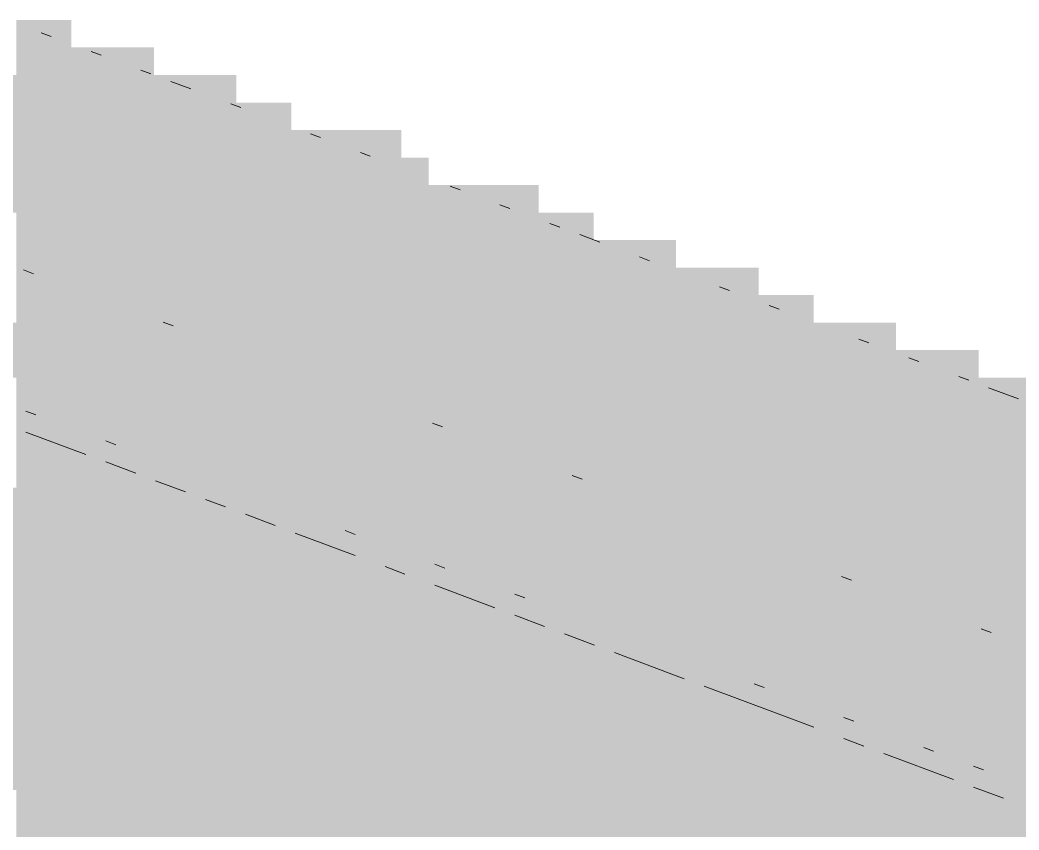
# Paper-space layout '03 3D Building and Roof' of a CAD drawing. Header units: millimetres. Extents: x 5 to 415, y 5 to 292.
# Drawn here: x 169.2 to 175.43, y 115.35 to 120.4 of the extents above; entities that cross this region are included whole.
import ezdxf

# ---------------------------------------------------------------- set-up
doc = ezdxf.new("R2010")
doc.units = ezdxf.units.MM
doc.layers.add('EXISTING', color=7, linetype='Continuous')
doc.layers.add('IMAGES', color=7, linetype='Continuous')

# ---------------------------------------------------------------- blocks, each defined once
blk = doc.blocks.new('SHEET_03')
at = {"layer": 'EXISTING', "color": 250, "lineweight": 9}
for p, q in [((169.3361, 120.32), (169.3983, 120.2967)), ((169.6469, 120.2036), (169.7091, 120.1803)), ((169.9578, 120.0871), (170.0199, 120.0638)), ((170.1443, 120.0173), (170.2686, 119.9707)), ((170.5172, 119.8775), (170.5794, 119.8543)), ((171.0145, 119.6913), (171.0767, 119.668)), ((171.3254, 119.5748), (171.3875, 119.5515)), ((171.8848, 119.3652), (171.947, 119.3419)), ((172.1957, 119.2488), (172.2578, 119.2255)), ((172.5065, 119.1324), (172.5686, 119.1091)), ((172.693, 119.0625), (172.8173, 119.0159)), ((173.0659, 118.9228), (173.1281, 118.8995)), ((169.2882, 118.8189), (169.226, 118.8422)), ((173.5633, 118.7365), (173.6254, 118.7132)), ((173.8741, 118.6201), (173.9362, 118.5968)), ((170.1586, 118.4928), (170.0965, 118.5161)), ((174.4335, 118.4105), (174.4957, 118.3872)), ((174.7444, 118.294), (174.8065, 118.2708)), ((175.0552, 118.1776), (175.1173, 118.1543)), ((175.2417, 118.1077), (175.4282, 118.0379)), ((169.2408, 117.9626), (169.303, 117.9394)), ((171.8374, 117.8639), (171.7753, 117.8872)), ((169.6139, 117.6918), (169.2408, 117.8315)), ((169.7382, 117.7763), (169.8004, 117.753)), ((169.9248, 117.5753), (169.7382, 117.6452)), ((170.2357, 117.4589), (170.0491, 117.5287)), ((172.7079, 117.5378), (172.6458, 117.5611)), ((170.4844, 117.3657), (170.36, 117.4123)), ((170.7953, 117.2492), (170.6087, 117.3191)), ((171.2927, 117.0629), (170.9196, 117.2026)), ((171.2305, 117.2173), (171.2927, 117.194)), ((171.6036, 116.9464), (171.4792, 116.993)), ((171.7901, 117.0077), (171.8523, 116.9844)), ((174.3867, 116.9089), (174.3246, 116.9322)), ((172.1632, 116.7368), (171.7901, 116.8766)), ((172.2875, 116.8213), (172.3497, 116.798)), ((172.4741, 116.6203), (172.2875, 116.6902)), ((175.2572, 116.5828), (175.195, 116.6061)), ((172.785, 116.5039), (172.5984, 116.5738)), ((173.3446, 116.2943), (172.9093, 116.4573)), ((174.1529, 115.9915), (173.4689, 116.2477)), ((173.7798, 116.2623), (173.842, 116.239)), ((174.3394, 116.0527), (174.4016, 116.0294)), ((174.4638, 115.875), (174.3394, 115.9216)), ((174.8368, 115.8663), (174.899, 115.8431)), ((175.0234, 115.6654), (174.5881, 115.8284)), ((175.1477, 115.7499), (175.2099, 115.7266)), ((175.3342, 115.5489), (175.1477, 115.6188))]:
    blk.add_line(p, q, dxfattribs=at)
at = {"layer": 'IMAGES', "color": 7}
for points in [[(169.1812, 120.2286), (169.3526, 120.2286), (169.1812, 120.4), (169.3526, 120.4)], [(169.3526, 120.2286), (169.5239, 120.2286), (169.3526, 120.4), (169.5239, 120.4)], [(169.1812, 120.0571), (169.5239, 120.0571), (169.1812, 120.2286), (169.5239, 120.2286)], [(169.5239, 120.0571), (169.6953, 120.0571), (169.5239, 120.2286), (169.6953, 120.2286)], [(169.6953, 120.0571), (169.8667, 120.0571), (169.6953, 120.2286), (169.8667, 120.2286)], [(169.8667, 120.0571), (170.038, 120.0571), (169.8667, 120.2286), (170.038, 120.2286)], [(167.1249, 119.8857), (169.5239, 119.8857), (167.1249, 120.0571), (169.5239, 120.0571)], [(169.5239, 119.8857), (169.6953, 119.8857), (169.5239, 120.0571), (169.6953, 120.0571)], [(169.6953, 119.8857), (169.8667, 119.8857), (169.6953, 120.0571), (169.8667, 120.0571)], [(169.8667, 119.8857), (170.038, 119.8857), (169.8667, 120.0571), (170.038, 120.0571)], [(170.038, 119.8857), (170.2094, 119.8857), (170.038, 120.0571), (170.2094, 120.0571)], [(170.2094, 119.8857), (170.3808, 119.8857), (170.2094, 120.0571), (170.3808, 120.0571)], [(170.3808, 119.8857), (170.5521, 119.8857), (170.3808, 120.0571), (170.5521, 120.0571)], [(167.4676, 119.7143), (169.8667, 119.7143), (167.4676, 119.8857), (169.8667, 119.8857)], [(169.8667, 119.7143), (170.038, 119.7143), (169.8667, 119.8857), (170.038, 119.8857)], [(170.038, 119.7143), (170.5521, 119.7143), (170.038, 119.8857), (170.5521, 119.8857)], [(170.5521, 119.7143), (170.7235, 119.7143), (170.5521, 119.8857), (170.7235, 119.8857)], [(170.7235, 119.7143), (170.8949, 119.7143), (170.7235, 119.8857), (170.8949, 119.8857)], [(167.9817, 119.5429), (170.5521, 119.5429), (167.9817, 119.7143), (170.5521, 119.7143)], [(170.5521, 119.5429), (170.8949, 119.5429), (170.5521, 119.7143), (170.8949, 119.7143)], [(170.8949, 119.5429), (171.0662, 119.5429), (170.8949, 119.7143), (171.0662, 119.7143)], [(171.0662, 119.5429), (171.2376, 119.5429), (171.0662, 119.7143), (171.2376, 119.7143)], [(171.2376, 119.5429), (171.4089, 119.5429), (171.2376, 119.7143), (171.4089, 119.7143)], [(171.4089, 119.5429), (171.5803, 119.5429), (171.4089, 119.7143), (171.5803, 119.7143)], [(168.3244, 119.3714), (170.7235, 119.3714), (168.3244, 119.5429), (170.7235, 119.5429)], [(170.7235, 119.3714), (170.8949, 119.3714), (170.7235, 119.5429), (170.8949, 119.5429)], [(170.8949, 119.3714), (171.4089, 119.3714), (170.8949, 119.5429), (171.4089, 119.5429)], [(171.4089, 119.3714), (171.5803, 119.3714), (171.4089, 119.5429), (171.5803, 119.5429)], [(171.5803, 119.3714), (171.7517, 119.3714), (171.5803, 119.5429), (171.7517, 119.5429)], [(168.8385, 119.2), (171.4089, 119.2), (168.8385, 119.3714), (171.4089, 119.3714)], [(171.4089, 119.2), (171.923, 119.2), (171.4089, 119.3714), (171.923, 119.3714)], [(171.923, 119.2), (172.0944, 119.2), (171.923, 119.3714), (172.0944, 119.3714)], [(172.0944, 119.2), (172.2658, 119.2), (172.0944, 119.3714), (172.2658, 119.3714)], [(172.2658, 119.2), (172.4371, 119.2), (172.2658, 119.3714), (172.4371, 119.3714)], [(169.1812, 119.0286), (169.3526, 119.0286), (169.1812, 119.2), (169.3526, 119.2)], [(169.3526, 119.0286), (171.923, 119.0286), (169.3526, 119.2), (171.923, 119.2)], [(171.923, 119.0286), (172.2658, 119.0286), (171.923, 119.2), (172.2658, 119.2)], [(172.2658, 119.0286), (172.4371, 119.0286), (172.2658, 119.2), (172.4371, 119.2)], [(172.4371, 119.0286), (172.6085, 119.0286), (172.4371, 119.2), (172.6085, 119.2)], [(172.6085, 119.0286), (172.7798, 119.0286), (172.6085, 119.2), (172.7798, 119.2)], [(169.1812, 118.8571), (169.3526, 118.8571), (169.1812, 119.0286), (169.3526, 119.0286)], [(169.3526, 118.8571), (169.6953, 118.8571), (169.3526, 119.0286), (169.6953, 119.0286)], [(169.6953, 118.8571), (172.2658, 118.8571), (169.6953, 119.0286), (172.2658, 119.0286)], [(172.2658, 118.8571), (172.7798, 118.8571), (172.2658, 119.0286), (172.7798, 119.0286)], [(172.7798, 118.8571), (172.9512, 118.8571), (172.7798, 119.0286), (172.9512, 119.0286)], [(172.9512, 118.8571), (173.1226, 118.8571), (172.9512, 119.0286), (173.1226, 119.0286)], [(173.1226, 118.8571), (173.2939, 118.8571), (173.1226, 119.0286), (173.2939, 119.0286)], [(169.1812, 118.6857), (169.3526, 118.6857), (169.1812, 118.8571), (169.3526, 118.8571)], [(169.3526, 118.6857), (169.5239, 118.6857), (169.3526, 118.8571), (169.5239, 118.8571)], [(169.5239, 118.6857), (169.6953, 118.6857), (169.5239, 118.8571), (169.6953, 118.8571)], [(169.6953, 118.6857), (170.2094, 118.6857), (169.6953, 118.8571), (170.2094, 118.8571)], [(170.2094, 118.6857), (172.7798, 118.6857), (170.2094, 118.8571), (172.7798, 118.8571)], [(172.7798, 118.6857), (173.1226, 118.6857), (172.7798, 118.8571), (173.1226, 118.8571)], [(173.1226, 118.5143), (173.2939, 118.5143), (173.1226, 118.8571), (173.2939, 118.8571)], [(173.2939, 118.6857), (173.4653, 118.6857), (173.2939, 118.8571), (173.4653, 118.8571)], [(173.4653, 118.6857), (173.6367, 118.6857), (173.4653, 118.8571), (173.6367, 118.8571)], [(173.6367, 118.6857), (173.808, 118.6857), (173.6367, 118.8571), (173.808, 118.8571)], [(169.1812, 118.5143), (169.3526, 118.5143), (169.1812, 118.6857), (169.3526, 118.6857)], [(169.3526, 118.5143), (169.5239, 118.5143), (169.3526, 118.6857), (169.5239, 118.6857)], [(169.5239, 118.5143), (169.6953, 118.5143), (169.5239, 118.6857), (169.6953, 118.6857)], [(169.6953, 118.5143), (169.8667, 118.5143), (169.6953, 118.6857), (169.8667, 118.6857)], [(169.8667, 118.5143), (170.038, 118.5143), (169.8667, 118.6857), (170.038, 118.6857)], [(170.038, 118.5143), (170.2094, 118.5143), (170.038, 118.6857), (170.2094, 118.6857)], [(170.2094, 118.5143), (170.5521, 118.5143), (170.2094, 118.6857), (170.5521, 118.6857)], [(170.5521, 118.5143), (173.1226, 118.5143), (170.5521, 118.6857), (173.1226, 118.6857)], [(173.2939, 118.5143), (173.6367, 118.5143), (173.2939, 118.6857), (173.6367, 118.6857)], [(173.6367, 118.5143), (173.808, 118.5143), (173.6367, 118.6857), (173.808, 118.6857)], [(173.808, 118.5143), (173.9794, 118.5143), (173.808, 118.6857), (173.9794, 118.6857)], [(173.9794, 118.5143), (174.1508, 118.5143), (173.9794, 118.6857), (174.1508, 118.6857)], [(168.6671, 118.3429), (169.5239, 118.3429), (168.6671, 118.5143), (169.5239, 118.5143)], [(169.5239, 118.3429), (169.6953, 118.3429), (169.5239, 118.5143), (169.6953, 118.5143)], [(169.6953, 118.3429), (169.8667, 118.3429), (169.6953, 118.5143), (169.8667, 118.5143)], [(169.8667, 118.3429), (170.038, 118.3429), (169.8667, 118.5143), (170.038, 118.5143)], [(170.038, 118.3429), (170.2094, 118.3429), (170.038, 118.5143), (170.2094, 118.5143)], [(170.2094, 118.3429), (170.3808, 118.3429), (170.2094, 118.5143), (170.3808, 118.5143)], [(170.3808, 118.3429), (170.5521, 118.3429), (170.3808, 118.5143), (170.5521, 118.5143)], [(170.5521, 118.3429), (170.7235, 118.3429), (170.5521, 118.5143), (170.7235, 118.5143)], [(170.7235, 118.3429), (171.0662, 118.3429), (170.7235, 118.5143), (171.0662, 118.5143)], [(171.0662, 118.3429), (173.6367, 118.3429), (171.0662, 118.5143), (173.6367, 118.5143)], [(173.6367, 118.3429), (174.1508, 118.3429), (173.6367, 118.5143), (174.1508, 118.5143)], [(174.1508, 118.3429), (174.3221, 118.3429), (174.1508, 118.5143), (174.3221, 118.5143)], [(174.3221, 118.3429), (174.4935, 118.3429), (174.3221, 118.5143), (174.4935, 118.5143)], [(174.4935, 118.3429), (174.6648, 118.3429), (174.4935, 118.5143), (174.6648, 118.5143)], [(169.0099, 118.1714), (170.038, 118.1714), (169.0099, 118.3429), (170.038, 118.3429)], [(170.038, 118.1714), (170.2094, 118.1714), (170.038, 118.3429), (170.2094, 118.3429)], [(170.2094, 118.1714), (170.3808, 118.1714), (170.2094, 118.3429), (170.3808, 118.3429)], [(170.3808, 118.1714), (170.7235, 118.1714), (170.3808, 118.3429), (170.7235, 118.3429)], [(170.7235, 118.1714), (170.8949, 118.1714), (170.7235, 118.3429), (170.8949, 118.3429)], [(170.8949, 118.1714), (171.0662, 118.1714), (170.8949, 118.3429), (171.0662, 118.3429)], [(171.0662, 118.1714), (171.5803, 118.1714), (171.0662, 118.3429), (171.5803, 118.3429)], [(171.5803, 118.1714), (174.1508, 118.1714), (171.5803, 118.3429), (174.1508, 118.3429)], [(174.1508, 118.1714), (174.4935, 118.1714), (174.1508, 118.3429), (174.4935, 118.3429)], [(174.4935, 118.1714), (174.6648, 118.1714), (174.4935, 118.3429), (174.6648, 118.3429)], [(174.6648, 118.1714), (174.8362, 118.1714), (174.6648, 118.3429), (174.8362, 118.3429)], [(174.8362, 118.1714), (175.0076, 118.1714), (174.8362, 118.3429), (175.0076, 118.3429)], [(175.0076, 118.1714), (175.1789, 118.1714), (175.0076, 118.3429), (175.1789, 118.3429)], [(169.1812, 118), (169.3526, 118), (169.1812, 118.1714), (169.3526, 118.1714)], [(169.3526, 118), (170.5521, 118), (169.3526, 118.1714), (170.5521, 118.1714)], [(170.5521, 118), (170.7235, 118), (170.5521, 118.1714), (170.7235, 118.1714)], [(170.7235, 118), (170.8949, 118), (170.7235, 118.1714), (170.8949, 118.1714)], [(170.8949, 118), (171.0662, 118), (170.8949, 118.1714), (171.0662, 118.1714)], [(171.0662, 118), (171.2376, 118), (171.0662, 118.1714), (171.2376, 118.1714)], [(171.2376, 118), (171.4089, 118), (171.2376, 118.1714), (171.4089, 118.1714)], [(171.4089, 118), (171.5803, 118), (171.4089, 118.1714), (171.5803, 118.1714)], [(171.5803, 118), (171.923, 118), (171.5803, 118.1714), (171.923, 118.1714)], [(171.923, 118), (174.4935, 118), (171.923, 118.1714), (174.4935, 118.1714)], [(174.4935, 118), (175.1789, 118), (174.4935, 118.1714), (175.1789, 118.1714)], [(175.1789, 118), (175.3503, 118), (175.1789, 118.1714), (175.3503, 118.1714)], [(175.3503, 118), (175.5217, 118), (175.3503, 118.1714), (175.5217, 118.1714)], [(169.1812, 117.8286), (169.5239, 117.8286), (169.1812, 118), (169.5239, 118)], [(169.5239, 117.8286), (169.6953, 117.8286), (169.5239, 118), (169.6953, 118)], [(169.6953, 117.8286), (169.8667, 117.8286), (169.6953, 118), (169.8667, 118)], [(169.8667, 117.8286), (170.2094, 117.8286), (169.8667, 118), (170.2094, 118)], [(170.2094, 117.8286), (170.8949, 117.8286), (170.2094, 118), (170.8949, 118)], [(170.8949, 117.8286), (171.0662, 117.8286), (170.8949, 118), (171.0662, 118)], [(171.0662, 117.8286), (171.2376, 117.8286), (171.0662, 118), (171.2376, 118)], [(171.2376, 117.8286), (171.5803, 117.8286), (171.2376, 118), (171.5803, 118)], [(171.5803, 117.8286), (171.7517, 117.8286), (171.5803, 118), (171.7517, 118)], [(171.7517, 117.8286), (171.923, 117.8286), (171.7517, 118), (171.923, 118)], [(171.923, 117.8286), (172.4371, 117.8286), (171.923, 118), (172.4371, 118)], [(172.4371, 117.8286), (172.6085, 117.8286), (172.4371, 118), (172.6085, 118)], [(172.6085, 117.8286), (174.8362, 117.8286), (172.6085, 118), (174.8362, 118)], [(174.8362, 117.8286), (175.0076, 117.8286), (174.8362, 118), (175.0076, 118)], [(175.0076, 117.8286), (175.1789, 117.8286), (175.0076, 118), (175.1789, 118)], [(175.1789, 117.8286), (175.3503, 117.8286), (175.1789, 118), (175.3503, 118)], [(175.3503, 117.8286), (175.5217, 117.8286), (175.3503, 118), (175.5217, 118)], [(169.1812, 117.6571), (169.3526, 117.6571), (169.1812, 117.8286), (169.3526, 117.8286)], [(169.3526, 117.6571), (169.6953, 117.6571), (169.3526, 117.8286), (169.6953, 117.8286)], [(169.6953, 117.6571), (169.8667, 117.6571), (169.6953, 117.8286), (169.8667, 117.8286)], [(169.8667, 117.6571), (170.038, 117.6571), (169.8667, 117.8286), (170.038, 117.8286)], [(170.038, 117.6571), (170.2094, 117.6571), (170.038, 117.8286), (170.2094, 117.8286)], [(170.2094, 117.6571), (170.3808, 117.6571), (170.2094, 117.8286), (170.3808, 117.8286)], [(170.3808, 117.6571), (170.5521, 117.6571), (170.3808, 117.8286), (170.5521, 117.8286)], [(170.5521, 117.6571), (171.5803, 117.6571), (170.5521, 117.8286), (171.5803, 117.8286)], [(171.5803, 117.6571), (171.7517, 117.6571), (171.5803, 117.8286), (171.7517, 117.8286)], [(171.7517, 117.6571), (171.923, 117.6571), (171.7517, 117.8286), (171.923, 117.8286)], [(171.923, 117.6571), (172.0944, 117.6571), (171.923, 117.8286), (172.0944, 117.8286)], [(172.0944, 117.6571), (172.2658, 117.6571), (172.0944, 117.8286), (172.2658, 117.8286)], [(172.2658, 117.6571), (172.4371, 117.6571), (172.2658, 117.8286), (172.4371, 117.8286)], [(172.4371, 117.6571), (172.7798, 117.6571), (172.4371, 117.8286), (172.7798, 117.8286)], [(172.7798, 117.6571), (172.9512, 117.6571), (172.7798, 117.8286), (172.9512, 117.8286)], [(172.9512, 117.6571), (175.3503, 117.6571), (172.9512, 117.8286), (175.3503, 117.8286)], [(175.3503, 117.6571), (175.5217, 117.6571), (175.3503, 117.8286), (175.5217, 117.8286)], [(169.1812, 117.4857), (169.3526, 117.4857), (169.1812, 117.6571), (169.3526, 117.6571)], [(169.3526, 117.4857), (169.5239, 117.4857), (169.3526, 117.6571), (169.5239, 117.6571)], [(169.5239, 117.4857), (169.8667, 117.4857), (169.5239, 117.6571), (169.8667, 117.6571)], [(169.8667, 117.4857), (170.038, 117.4857), (169.8667, 117.6571), (170.038, 117.6571)], [(170.038, 117.4857), (170.2094, 117.4857), (170.038, 117.6571), (170.2094, 117.6571)], [(170.2094, 117.4857), (170.3808, 117.4857), (170.2094, 117.6571), (170.3808, 117.6571)], [(170.3808, 117.4857), (170.5521, 117.4857), (170.3808, 117.6571), (170.5521, 117.6571)], [(170.5521, 117.4857), (170.8949, 117.4857), (170.5521, 117.6571), (170.8949, 117.6571)], [(170.8949, 117.4857), (171.7517, 117.4857), (170.8949, 117.6571), (171.7517, 117.6571)], [(171.7517, 117.4857), (172.0944, 117.4857), (171.7517, 117.6571), (172.0944, 117.6571)], [(172.0944, 117.4857), (172.4371, 117.4857), (172.0944, 117.6571), (172.4371, 117.6571)], [(172.4371, 117.4857), (172.6085, 117.4857), (172.4371, 117.6571), (172.6085, 117.6571)], [(172.6085, 117.4857), (172.7798, 117.4857), (172.6085, 117.6571), (172.7798, 117.6571)], [(172.7798, 117.4857), (172.9512, 117.4857), (172.7798, 117.6571), (172.9512, 117.6571)], [(172.9512, 117.4857), (173.2939, 117.4857), (172.9512, 117.6571), (173.2939, 117.6571)], [(173.2939, 117.4857), (173.4653, 117.4857), (173.2939, 117.6571), (173.4653, 117.6571)], [(173.4653, 117.4857), (175.8644, 117.4857), (173.4653, 117.6571), (175.8644, 117.6571)], [(164.2117, 117.3143), (169.3526, 117.3143), (164.2117, 117.4857), (169.3526, 117.4857)], [(169.3526, 117.3143), (169.5239, 117.3143), (169.3526, 117.4857), (169.5239, 117.4857)], [(169.5239, 117.3143), (169.6953, 117.3143), (169.5239, 117.4857), (169.6953, 117.4857)], [(169.6953, 117.3143), (169.8667, 117.3143), (169.6953, 117.4857), (169.8667, 117.4857)], [(169.8667, 117.3143), (170.038, 117.3143), (169.8667, 117.4857), (170.038, 117.4857)], [(170.038, 117.3143), (170.5521, 117.3143), (170.038, 117.4857), (170.5521, 117.4857)], [(170.5521, 117.3143), (170.7235, 117.3143), (170.5521, 117.4857), (170.7235, 117.4857)], [(170.7235, 117.3143), (170.8949, 117.3143), (170.7235, 117.4857), (170.8949, 117.4857)], [(170.8949, 117.3143), (171.2376, 117.3143), (170.8949, 117.4857), (171.2376, 117.4857)], [(171.2376, 117.3143), (171.5803, 117.3143), (171.2376, 117.4857), (171.5803, 117.4857)], [(171.5803, 117.3143), (172.4371, 117.3143), (171.5803, 117.4857), (172.4371, 117.4857)], [(172.4371, 117.3143), (172.6085, 117.3143), (172.4371, 117.4857), (172.6085, 117.4857)], [(172.6085, 117.3143), (172.7798, 117.3143), (172.6085, 117.4857), (172.7798, 117.4857)], [(172.7798, 117.3143), (172.9512, 117.3143), (172.7798, 117.4857), (172.9512, 117.4857)], [(172.9512, 117.3143), (173.1226, 117.3143), (172.9512, 117.4857), (173.1226, 117.4857)], [(173.1226, 117.3143), (173.2939, 117.3143), (173.1226, 117.4857), (173.2939, 117.4857)], [(173.2939, 117.3143), (173.4653, 117.3143), (173.2939, 117.4857), (173.4653, 117.4857)], [(173.4653, 117.3143), (173.808, 117.3143), (173.4653, 117.4857), (173.808, 117.4857)], [(173.808, 117.1429), (173.9794, 117.1429), (173.808, 117.4857), (173.9794, 117.4857)], [(173.9794, 117.3143), (176.3785, 117.3143), (173.9794, 117.4857), (176.3785, 117.4857)], [(164.5544, 117.1429), (169.8667, 117.1429), (164.5544, 117.3143), (169.8667, 117.3143)], [(169.8667, 117.1429), (170.038, 117.1429), (169.8667, 117.3143), (170.038, 117.3143)], [(170.038, 117.1429), (170.2094, 117.1429), (170.038, 117.3143), (170.2094, 117.3143)], [(170.2094, 117.1429), (170.3808, 117.1429), (170.2094, 117.3143), (170.3808, 117.3143)], [(170.3808, 117.1429), (170.5521, 117.1429), (170.3808, 117.3143), (170.5521, 117.3143)], [(170.5521, 117.1429), (170.7235, 117.1429), (170.5521, 117.3143), (170.7235, 117.3143)], [(170.7235, 117.1429), (170.8949, 117.1429), (170.7235, 117.3143), (170.8949, 117.3143)], [(170.8949, 117.1429), (171.0662, 117.1429), (170.8949, 117.3143), (171.0662, 117.3143)], [(171.0662, 116.9714), (171.2376, 116.9714), (171.0662, 117.3143), (171.2376, 117.3143)], [(171.2376, 117.1429), (171.5803, 117.1429), (171.2376, 117.3143), (171.5803, 117.3143)], [(171.5803, 117.1429), (171.923, 117.1429), (171.5803, 117.3143), (171.923, 117.3143)], [(171.923, 117.1429), (172.9512, 117.1429), (171.923, 117.3143), (172.9512, 117.3143)], [(172.9512, 117.1429), (173.2939, 117.1429), (172.9512, 117.3143), (173.2939, 117.3143)], [(173.2939, 117.1429), (173.4653, 117.1429), (173.2939, 117.3143), (173.4653, 117.3143)], [(173.4653, 117.1429), (173.6367, 117.1429), (173.4653, 117.3143), (173.6367, 117.3143)], [(173.6367, 117.1429), (173.808, 117.1429), (173.6367, 117.3143), (173.808, 117.3143)], [(173.9794, 117.1429), (174.1508, 117.1429), (173.9794, 117.3143), (174.1508, 117.3143)], [(174.1508, 117.1429), (174.3221, 117.1429), (174.1508, 117.3143), (174.3221, 117.3143)], [(174.3221, 117.1429), (176.7212, 117.1429), (174.3221, 117.3143), (176.7212, 117.3143)], [(164.7258, 116.9714), (170.2094, 116.9714), (164.7258, 117.1429), (170.2094, 117.1429)], [(170.2094, 116.9714), (170.3808, 116.9714), (170.2094, 117.1429), (170.3808, 117.1429)], [(170.3808, 116.9714), (170.5521, 116.9714), (170.3808, 117.1429), (170.5521, 117.1429)], [(170.5521, 116.9714), (170.7235, 116.9714), (170.5521, 117.1429), (170.7235, 117.1429)], [(170.7235, 116.9714), (170.8949, 116.9714), (170.7235, 117.1429), (170.8949, 117.1429)], [(170.8949, 116.9714), (171.0662, 116.9714), (170.8949, 117.1429), (171.0662, 117.1429)], [(171.2376, 116.9714), (171.4089, 116.9714), (171.2376, 117.1429), (171.4089, 117.1429)], [(171.4089, 116.9714), (171.5803, 116.9714), (171.4089, 117.1429), (171.5803, 117.1429)], [(171.5803, 116.9714), (171.7517, 116.9714), (171.5803, 117.1429), (171.7517, 117.1429)], [(171.7517, 116.9714), (171.923, 116.9714), (171.7517, 117.1429), (171.923, 117.1429)], [(171.923, 116.9714), (172.0944, 116.9714), (171.923, 117.1429), (172.0944, 117.1429)], [(172.0944, 116.9714), (172.2658, 116.9714), (172.0944, 117.1429), (172.2658, 117.1429)], [(172.2658, 116.9714), (172.4371, 116.9714), (172.2658, 117.1429), (172.4371, 117.1429)], [(172.4371, 116.9714), (173.2939, 116.9714), (172.4371, 117.1429), (173.2939, 117.1429)], [(173.2939, 116.9714), (173.4653, 116.9714), (173.2939, 117.1429), (173.4653, 117.1429)], [(173.4653, 116.9714), (173.808, 116.9714), (173.4653, 117.1429), (173.808, 117.1429)], [(173.808, 116.9714), (173.9794, 116.9714), (173.808, 117.1429), (173.9794, 117.1429)], [(173.9794, 116.9714), (174.1508, 116.9714), (173.9794, 117.1429), (174.1508, 117.1429)], [(174.1508, 116.9714), (174.3221, 116.9714), (174.1508, 117.1429), (174.3221, 117.1429)], [(174.3221, 116.9714), (174.6648, 116.9714), (174.3221, 117.1429), (174.6648, 117.1429)], [(174.6648, 116.9714), (174.8362, 116.9714), (174.6648, 117.1429), (174.8362, 117.1429)], [(174.8362, 116.9714), (177.4066, 116.9714), (174.8362, 117.1429), (177.4066, 117.1429)], [(165.5826, 116.8), (170.8949, 116.8), (165.5826, 116.9714), (170.8949, 116.9714)], [(170.8949, 116.8), (171.0662, 116.8), (170.8949, 116.9714), (171.0662, 116.9714)], [(171.0662, 116.8), (171.2376, 116.8), (171.0662, 116.9714), (171.2376, 116.9714)], [(171.2376, 116.8), (171.4089, 116.8), (171.2376, 116.9714), (171.4089, 116.9714)], [(171.4089, 116.8), (171.5803, 116.8), (171.4089, 116.9714), (171.5803, 116.9714)], [(171.5803, 116.8), (171.7517, 116.8), (171.5803, 116.9714), (171.7517, 116.9714)], [(171.7517, 116.8), (172.0944, 116.8), (171.7517, 116.9714), (172.0944, 116.9714)], [(172.0944, 116.8), (172.2658, 116.8), (172.0944, 116.9714), (172.2658, 116.9714)], [(172.2658, 116.8), (172.4371, 116.8), (172.2658, 116.9714), (172.4371, 116.9714)], [(172.4371, 116.8), (172.6085, 116.8), (172.4371, 116.9714), (172.6085, 116.9714)], [(172.6085, 116.8), (172.7798, 116.8), (172.6085, 116.9714), (172.7798, 116.9714)], [(172.7798, 116.8), (173.808, 116.8), (172.7798, 116.9714), (173.808, 116.9714)], [(173.808, 116.8), (173.9794, 116.8), (173.808, 116.9714), (173.9794, 116.9714)], [(173.9794, 116.8), (174.1508, 116.8), (173.9794, 116.9714), (174.1508, 116.9714)], [(174.1508, 116.8), (174.3221, 116.8), (174.1508, 116.9714), (174.3221, 116.9714)], [(174.3221, 116.8), (174.4935, 116.8), (174.3221, 116.9714), (174.4935, 116.9714)], [(174.4935, 116.8), (174.6648, 116.8), (174.4935, 116.9714), (174.6648, 116.9714)], [(174.6648, 116.8), (174.8362, 116.8), (174.6648, 116.9714), (174.8362, 116.9714)], [(174.8362, 116.8), (175.1789, 116.8), (174.8362, 116.9714), (175.1789, 116.9714)], [(175.1789, 116.8), (177.578, 116.8), (175.1789, 116.9714), (177.578, 116.9714)], [(165.5826, 116.6286), (171.0662, 116.6286), (165.5826, 116.8), (171.0662, 116.8)], [(171.0662, 116.6286), (171.5803, 116.6286), (171.0662, 116.8), (171.5803, 116.8)], [(171.5803, 116.6286), (171.7517, 116.6286), (171.5803, 116.8), (171.7517, 116.8)], [(171.7517, 116.6286), (171.923, 116.6286), (171.7517, 116.8), (171.923, 116.8)], [(171.923, 116.6286), (172.0944, 116.6286), (171.923, 116.8), (172.0944, 116.8)], [(172.0944, 116.6286), (172.2658, 116.6286), (172.0944, 116.8), (172.2658, 116.8)], [(172.2658, 116.6286), (172.6085, 116.6286), (172.2658, 116.8), (172.6085, 116.8)], [(172.6085, 116.6286), (172.7798, 116.6286), (172.6085, 116.8), (172.7798, 116.8)], [(172.7798, 116.6286), (172.9512, 116.6286), (172.7798, 116.8), (172.9512, 116.8)], [(172.9512, 116.6286), (174.1508, 116.6286), (172.9512, 116.8), (174.1508, 116.8)], [(174.1508, 116.6286), (174.3221, 116.6286), (174.1508, 116.8), (174.3221, 116.8)], [(174.3221, 116.6286), (174.4935, 116.6286), (174.3221, 116.8), (174.4935, 116.8)], [(174.4935, 116.6286), (174.6648, 116.6286), (174.4935, 116.8), (174.6648, 116.8)], [(174.6648, 116.6286), (174.8362, 116.6286), (174.6648, 116.8), (174.8362, 116.8)], [(174.8362, 116.6286), (175.0076, 116.6286), (174.8362, 116.8), (175.0076, 116.8)], [(175.0076, 116.6286), (175.1789, 116.6286), (175.0076, 116.8), (175.1789, 116.8)], [(175.1789, 116.6286), (175.5217, 116.6286), (175.1789, 116.8), (175.5217, 116.8)], [(166.4394, 116.4571), (171.7517, 116.4571), (166.4394, 116.6286), (171.7517, 116.6286)], [(171.7517, 116.4571), (171.923, 116.4571), (171.7517, 116.6286), (171.923, 116.6286)], [(171.923, 116.4571), (172.0944, 116.4571), (171.923, 116.6286), (172.0944, 116.6286)], [(172.0944, 116.4571), (172.2658, 116.4571), (172.0944, 116.6286), (172.2658, 116.6286)], [(172.2658, 116.4571), (172.4371, 116.4571), (172.2658, 116.6286), (172.4371, 116.6286)], [(172.4371, 116.4571), (172.6085, 116.4571), (172.4371, 116.6286), (172.6085, 116.6286)], [(172.6085, 116.4571), (172.7798, 116.4571), (172.6085, 116.6286), (172.7798, 116.6286)], [(172.7798, 116.4571), (172.9512, 116.4571), (172.7798, 116.6286), (172.9512, 116.6286)], [(172.9512, 116.4571), (173.1226, 116.4571), (172.9512, 116.6286), (173.1226, 116.6286)], [(173.1226, 116.4571), (173.2939, 116.4571), (173.1226, 116.6286), (173.2939, 116.6286)], [(173.2939, 116.4571), (173.808, 116.4571), (173.2939, 116.6286), (173.808, 116.6286)], [(173.808, 116.4571), (174.6648, 116.4571), (173.808, 116.6286), (174.6648, 116.6286)], [(174.6648, 116.4571), (175.0076, 116.4571), (174.6648, 116.6286), (175.0076, 116.6286)], [(175.0076, 116.4571), (175.1789, 116.4571), (175.0076, 116.6286), (175.1789, 116.6286)], [(175.1789, 116.4571), (175.3503, 116.4571), (175.1789, 116.6286), (175.3503, 116.6286)], [(175.3503, 116.4571), (175.5217, 116.4571), (175.3503, 116.6286), (175.5217, 116.6286)], [(166.7821, 116.2857), (172.0944, 116.2857), (166.7821, 116.4571), (172.0944, 116.4571)], [(172.0944, 116.2857), (172.2658, 116.2857), (172.0944, 116.4571), (172.2658, 116.4571)], [(172.2658, 116.2857), (172.4371, 116.2857), (172.2658, 116.4571), (172.4371, 116.4571)], [(172.4371, 116.2857), (172.6085, 116.2857), (172.4371, 116.4571), (172.6085, 116.4571)], [(172.6085, 116.2857), (172.7798, 116.2857), (172.6085, 116.4571), (172.7798, 116.4571)], [(172.7798, 116.2857), (172.9512, 116.2857), (172.7798, 116.4571), (172.9512, 116.4571)], [(172.9512, 116.2857), (173.4653, 116.2857), (172.9512, 116.4571), (173.4653, 116.4571)], [(173.4653, 116.2857), (173.808, 116.2857), (173.4653, 116.4571), (173.808, 116.4571)], [(173.808, 116.2857), (173.9794, 116.2857), (173.808, 116.4571), (173.9794, 116.4571)], [(173.9794, 116.2857), (174.1508, 116.2857), (173.9794, 116.4571), (174.1508, 116.4571)], [(174.1508, 116.2857), (175.1789, 116.2857), (174.1508, 116.4571), (175.1789, 116.4571)], [(175.1789, 116.2857), (175.5217, 116.2857), (175.1789, 116.4571), (175.5217, 116.4571)], [(167.2962, 116.1143), (172.4371, 116.1143), (167.2962, 116.2857), (172.4371, 116.2857)], [(172.4371, 116.1143), (172.6085, 116.1143), (172.4371, 116.2857), (172.6085, 116.2857)], [(172.6085, 116.1143), (172.7798, 116.1143), (172.6085, 116.2857), (172.7798, 116.2857)], [(172.7798, 116.1143), (172.9512, 116.1143), (172.7798, 116.2857), (172.9512, 116.2857)], [(172.9512, 116.1143), (173.1226, 116.1143), (172.9512, 116.2857), (173.1226, 116.2857)], [(173.1226, 116.1143), (173.4653, 116.1143), (173.1226, 116.2857), (173.4653, 116.2857)], [(173.4653, 116.1143), (173.6367, 116.1143), (173.4653, 116.2857), (173.6367, 116.2857)], [(173.6367, 116.1143), (173.808, 116.1143), (173.6367, 116.2857), (173.808, 116.2857)], [(173.808, 115.9429), (173.9794, 115.9429), (173.808, 116.2857), (173.9794, 116.2857)], [(173.9794, 116.1143), (174.1508, 116.1143), (173.9794, 116.2857), (174.1508, 116.2857)], [(174.1508, 116.1143), (174.3221, 116.1143), (174.1508, 116.2857), (174.3221, 116.2857)], [(174.3221, 116.1143), (175.5217, 116.1143), (174.3221, 116.2857), (175.5217, 116.2857)], [(167.4676, 115.9429), (173.1226, 115.9429), (167.4676, 116.1143), (173.1226, 116.1143)], [(173.1226, 115.9429), (173.4653, 115.9429), (173.1226, 116.1143), (173.4653, 116.1143)], [(173.4653, 115.9429), (173.6367, 115.9429), (173.4653, 116.1143), (173.6367, 116.1143)], [(173.6367, 115.9429), (173.808, 115.9429), (173.6367, 116.1143), (173.808, 116.1143)], [(173.9794, 115.9429), (174.1508, 115.9429), (173.9794, 116.1143), (174.1508, 116.1143)], [(174.1508, 115.9429), (174.3221, 115.9429), (174.1508, 116.1143), (174.3221, 116.1143)], [(174.3221, 115.9429), (174.4935, 115.9429), (174.3221, 116.1143), (174.4935, 116.1143)], [(174.4935, 115.9429), (174.6648, 115.9429), (174.4935, 116.1143), (174.6648, 116.1143)], [(174.6648, 115.9429), (174.8362, 115.9429), (174.6648, 116.1143), (174.8362, 116.1143)], [(174.8362, 115.9429), (175.1789, 115.9429), (174.8362, 116.1143), (175.1789, 116.1143)], [(175.1789, 115.9429), (176.0357, 115.9429), (175.1789, 116.1143), (176.0357, 116.1143)], [(168.153, 115.7714), (173.4653, 115.7714), (168.153, 115.9429), (173.4653, 115.9429)], [(173.4653, 115.7714), (173.6367, 115.7714), (173.4653, 115.9429), (173.6367, 115.9429)], [(173.6367, 115.7714), (173.9794, 115.7714), (173.6367, 115.9429), (173.9794, 115.9429)], [(173.9794, 115.7714), (174.3221, 115.7714), (173.9794, 115.9429), (174.3221, 115.9429)], [(174.3221, 115.7714), (174.4935, 115.7714), (174.3221, 115.9429), (174.4935, 115.9429)], [(174.4935, 115.7714), (174.6648, 115.7714), (174.4935, 115.9429), (174.6648, 115.9429)], [(174.6648, 115.6), (175.0076, 115.6), (174.6648, 115.9429), (175.0076, 115.9429)], [(175.0076, 115.7714), (175.1789, 115.7714), (175.0076, 115.9429), (175.1789, 115.9429)], [(175.1789, 115.7714), (175.3503, 115.7714), (175.1789, 115.9429), (175.3503, 115.9429)], [(175.3503, 115.7714), (175.5217, 115.7714), (175.3503, 115.9429), (175.5217, 115.9429)], [(168.6671, 115.6), (173.9794, 115.6), (168.6671, 115.7714), (173.9794, 115.7714)], [(173.9794, 115.6), (174.3221, 115.6), (173.9794, 115.7714), (174.3221, 115.7714)], [(174.3221, 115.6), (174.4935, 115.6), (174.3221, 115.7714), (174.4935, 115.7714)], [(174.4935, 115.6), (174.6648, 115.6), (174.4935, 115.7714), (174.6648, 115.7714)], [(175.0076, 115.6), (175.1789, 115.6), (175.0076, 115.7714), (175.1789, 115.7714)], [(175.1789, 115.6), (175.5217, 115.6), (175.1789, 115.7714), (175.5217, 115.7714)], [(169.1812, 115.4286), (169.3526, 115.4286), (169.1812, 115.6), (169.3526, 115.6)], [(169.3526, 115.4286), (174.4935, 115.4286), (169.3526, 115.6), (174.4935, 115.6)], [(174.4935, 115.4286), (174.6648, 115.4286), (174.4935, 115.6), (174.6648, 115.6)], [(174.6648, 115.4286), (174.8362, 115.4286), (174.6648, 115.6), (174.8362, 115.6)], [(174.8362, 115.4286), (175.0076, 115.4286), (174.8362, 115.6), (175.0076, 115.6)], [(175.0076, 115.4286), (175.1789, 115.4286), (175.0076, 115.6), (175.1789, 115.6)], [(175.1789, 115.4286), (175.3503, 115.4286), (175.1789, 115.6), (175.3503, 115.6)], [(175.3503, 115.4286), (175.693, 115.4286), (175.3503, 115.6), (175.693, 115.6)], [(169.1812, 115.2571), (169.3526, 115.2571), (169.1812, 115.4286), (169.3526, 115.4286)], [(169.3526, 115.0857), (169.5239, 115.0857), (169.3526, 115.4286), (169.5239, 115.4286)], [(169.5239, 115.2571), (174.8362, 115.2571), (169.5239, 115.4286), (174.8362, 115.4286)], [(174.8362, 115.2571), (175.1789, 115.2571), (174.8362, 115.4286), (175.1789, 115.4286)], [(175.1789, 115.2571), (175.3503, 115.2571), (175.1789, 115.4286), (175.3503, 115.4286)], [(175.3503, 115.2571), (175.5217, 115.2571), (175.3503, 115.4286), (175.5217, 115.4286)]]:
    blk.add_solid(points, dxfattribs=at)

psp = doc.layouts.new('03 3D Building and Roof')

# ---------------------------------------------------------------- block references
psp.add_blockref('SHEET_03', (0, 0))

doc.saveas('drawing.dxf')
